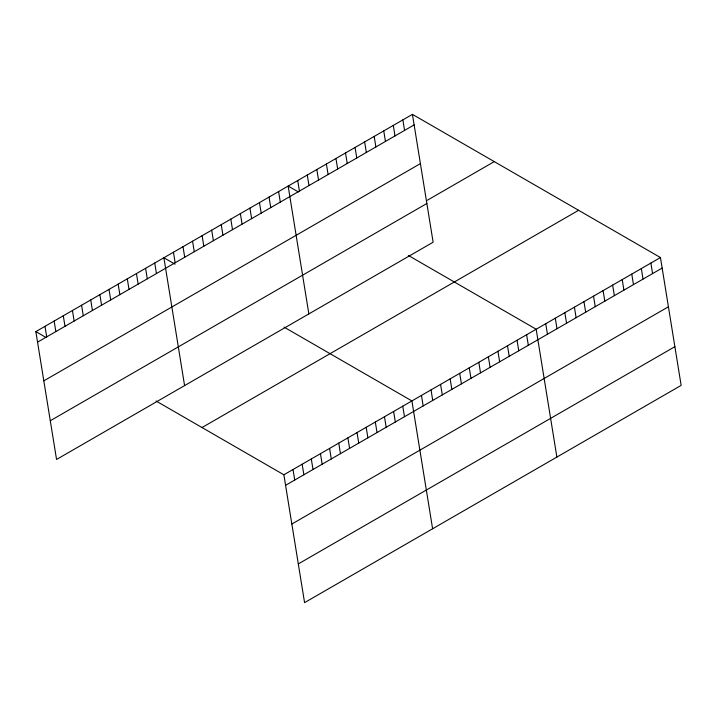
<?xml version="1.0" encoding="UTF-8"?>
<svg xmlns="http://www.w3.org/2000/svg" width="717" height="717" viewBox="0 0 717 717"><rect width="100%" height="100%" fill="white"/><g stroke="black" fill="none" stroke-linecap="round" stroke-linejoin="round"><path stroke-width="1.08" d="M412.427 114.37L433.131 242.212L56.553 459.454L35.85 331.613L412.427 114.37L660.447 257.546L681.15 385.387L304.573 602.63L283.869 474.788L156.028 400.991M37.553 342.143L414.13 124.901M43.827 380.852L420.404 163.61M427.359 200.222L494.273 161.612M50.289 420.745L426.857 203.494M202.024 427.538L578.601 210.296M283.869 474.788L660.447 257.546M285.572 485.319L662.149 268.077M291.846 524.037L668.423 306.786M298.308 563.921L674.876 346.678M298.389 191.968L288.153 186.061L308.857 313.903M408.332 255.431L536.173 329.237L556.885 457.079M175.047 264.188L163.888 257.753L184.592 385.594M284.066 327.122L411.908 400.928L432.611 528.77M35.85 331.613L46.085 337.519M650.884 263.058L652.587 273.589M641.33 268.57L643.032 279.101M631.767 274.091L633.469 284.622M622.204 279.603L623.915 290.134M612.65 285.115L614.352 295.646M603.087 290.636L604.798 301.167M593.533 296.148L595.235 306.679M583.97 301.66L585.672 312.191M574.416 307.181L576.118 317.712M564.853 312.693L566.555 323.224M555.29 318.205L557.001 328.736M545.736 323.726L547.438 334.256M526.619 334.749L528.321 345.28M517.056 340.261L518.758 350.792M507.493 345.782L509.204 356.313M497.939 351.294L499.641 361.825M488.376 356.806L490.087 367.337M478.822 362.327L480.524 372.858M469.259 367.839L470.97 378.37M459.705 373.351L461.407 383.882M450.142 378.872L451.844 389.403M402.864 119.882L404.567 130.413M440.579 384.384L442.29 394.915M393.301 125.394L395.013 135.925M431.025 389.896L432.727 400.427M383.747 130.906L385.45 141.437M421.462 395.417L423.173 405.947M374.184 136.427L375.896 146.958M364.63 141.939L366.333 152.47M402.757 406.207L404.469 416.738M355.067 147.451L356.77 157.982M393.615 411.477L395.318 422.008M345.513 152.972L347.216 163.503M384.473 416.756L386.176 427.287M335.95 158.484L337.653 169.015M375.323 422.035L377.025 432.566M326.387 163.996L328.099 174.527M366.181 427.305L367.884 437.836M316.833 169.517L318.536 180.048M357.03 432.584L358.742 443.115M307.27 175.029L308.982 185.56M347.888 437.863L349.591 448.394M297.716 180.541L299.419 191.072M338.747 443.133L340.45 453.664M329.596 448.412L331.299 458.943M278.599 191.573L280.302 202.104M320.454 453.691L322.157 464.222M269.036 197.085L270.739 207.616M311.303 458.961L313.015 469.492M302.162 464.24L303.865 474.771M259.473 202.597L261.185 213.137M293.011 469.518L294.723 480.049M249.919 208.118L251.622 218.649M240.356 213.63L242.068 224.161M230.802 219.142L232.505 229.673M221.239 224.663L222.942 235.194M211.685 230.175L213.388 240.706M202.122 235.687L203.825 246.218M192.559 241.208L194.271 251.739M183.005 246.72L184.708 257.251M173.442 252.232L175.154 262.763M154.738 263.022L156.449 273.553M145.596 268.301L147.299 278.832M136.445 273.58L138.157 284.111M127.303 278.85L129.006 289.381M118.162 284.129L119.864 294.66M109.011 289.408L110.723 299.939M99.869 294.678L101.572 305.209M90.718 299.957L92.43 310.488M81.577 305.236L83.28 315.767M72.435 310.506L74.138 321.037M63.284 315.785L64.996 326.316M54.142 321.064L55.845 331.595M44.992 326.334L46.704 336.865"/></g></svg>
